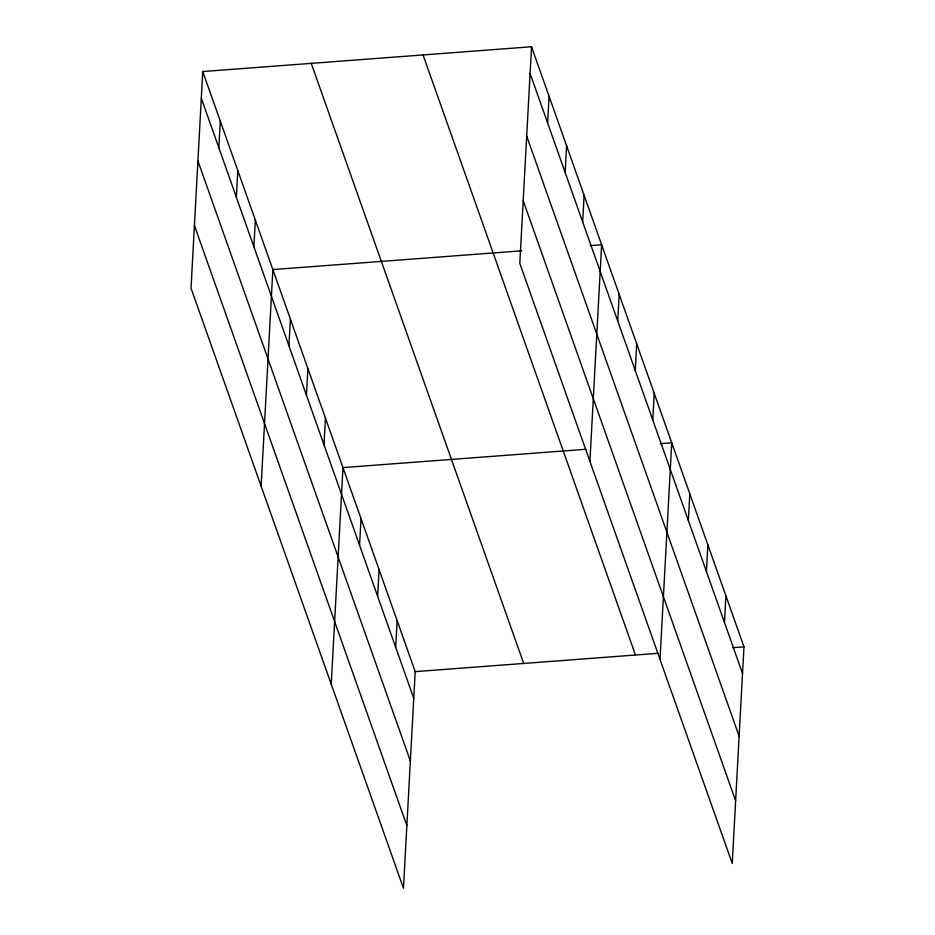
<?xml version="1.0" encoding="UTF-8"?>
<svg xmlns="http://www.w3.org/2000/svg" width="935" height="935" viewBox="0 0 935 935"><rect width="100%" height="100%" fill="white"/><g stroke="black" fill="none" stroke-linecap="round" stroke-linejoin="round"><path stroke-width="1.4" d="M202.755 71.551L191.032 288.167L403.464 888.25L415.198 671.634L202.755 71.551L531.536 46.75L743.968 646.833L732.245 863.449L519.802 263.366L531.536 46.75M218.837 147.753L220.286 121.059M236.368 197.262L237.806 170.567M253.888 246.77L255.337 220.076M261.134 486.188L272.868 269.584L521.695 250.814M288.938 345.786L290.388 319.092M306.47 395.295L307.919 368.6M323.989 444.791L325.438 418.097M331.235 684.221L342.97 467.605L586.093 449.267M359.578 545.315L361.027 518.621M377.635 596.32L379.084 569.625M395.692 647.324L397.141 620.63M547.618 122.953L549.067 96.258M565.137 172.461L566.587 145.766M582.669 221.969L584.118 195.275M589.903 461.387L601.637 244.783L590.219 245.636M617.719 320.985L619.169 294.291M635.251 370.482L636.688 343.788M652.77 419.99L654.219 393.296M660.016 659.42L671.739 442.804L660.32 443.669M688.359 520.503L689.796 493.809M706.416 571.519L707.853 544.825M724.473 622.523L725.911 595.829M415.198 671.634L658.322 653.296M732.549 647.698L743.968 646.833M530.087 73.444L742.53 673.527M526.697 136.113L739.129 736.207M523.203 200.686L735.635 800.769M423.041 54.931L635.473 655.026M311.25 63.37L523.693 663.453M201.317 98.245L413.749 698.328M197.916 160.925L410.36 761.008M194.422 225.487L406.854 825.582"/></g></svg>
